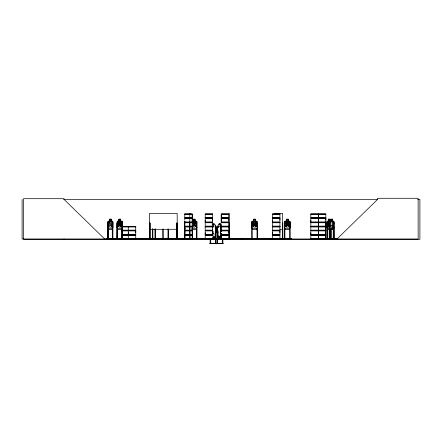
<?xml version="1.0" encoding="UTF-8"?>
<svg xmlns="http://www.w3.org/2000/svg" width="442" height="442" viewBox="0 0 442 442"><rect width="100%" height="100%" fill="white"/><g stroke="black" fill="none" stroke-linecap="round" stroke-linejoin="round"><path stroke-width="0.66" d="M135.749 234.547L128.285 234.547L128.296 232.719M135.738 232.719L135.738 230.884M192.231 230.884L192.231 234.547M192.231 220.177L192.231 218.342M212.668 234.547L205.204 234.547L205.215 232.719M205.204 222.006L205.204 218.342L212.668 218.342L212.657 222.006L205.204 222.006L205.215 220.177M212.657 220.177L212.657 218.342M221.243 222.006L221.243 218.342M228.691 232.719L228.691 230.884L221.238 230.89M228.691 220.177L228.691 218.342L221.238 218.342L221.238 222.006L228.696 222.006L228.696 218.342M272.465 234.547L272.465 230.89L279.93 230.89L279.919 234.547L272.465 234.547L272.476 232.719M272.465 222.006L272.465 218.342L279.93 218.342L279.919 222.006L272.465 222.006L272.476 220.177M279.919 232.719L279.919 230.884M279.919 220.177L279.919 218.342M318.157 234.547L310.825 234.547L310.831 232.719M318.157 222.006L310.825 222.006L310.831 220.177M325.842 234.547L318.384 234.547L318.389 230.884L325.842 230.89M318.389 222.006L318.389 218.342L325.842 218.342L325.837 222.006L318.384 222.006L318.384 218.342M325.837 220.177L325.837 218.342M186.922 238.94L186.922 238.652L192.905 238.94M232.586 238.94L232.58 238.652L228.597 238.68M215.022 235.166L215.127 233.243A1.332 1.332 0 0 0 215.469 231.962M215.149 238.078L215.563 230.392A1.995 1.995 0 0 0 215.149 227.26L215.149 225.105A0.995 0.995 0 0 0 214.149 224.111A0.995 0.995 0 0 0 213.155 225.105L213.155 227.26A1.995 1.995 0 0 0 212.425 227.989M219.939 238.371L220.077 235.807M220.238 238.078L220.646 230.392A1.995 1.995 0 0 0 220.238 227.26L220.238 225.105A0.995 0.995 0 0 0 219.238 224.111A0.995 0.995 0 0 0 218.243 225.105L218.243 227.26A1.995 1.995 0 0 0 217.829 230.392L218.243 238.078L220.271 238.105L220.16 238.967M271.498 238.901L271.493 238.487M271.498 238.68L272.797 238.652M128.224 238.862L135.755 238.829L135.738 235.288M221.243 226.426L228.702 226.287M318.389 226.426L325.848 226.287M155.048 238.901L155.037 229.017M328.03 238.658L328.058 238.94M333.229 238.901L333.257 229.017M329.102 238.94L329.163 238.404L329.831 238.404L329.826 238.984M329.765 221.144L329.207 221.845L329.273 238.901M333.461 238.94L333.439 229.017L334.036 227.182M333.461 229.055L334.025 227.1M112.318 229.055L112.881 227.094M215.403 233.724L215.989 231.829M215.447 233.79L216.055 231.84L216.055 226.58L215.431 225.879M122.428 227.094L121.832 228.989L117.699 228.989M214.331 237.111C214.116 236.967 213.994 237.277 214.282 237.011M219.072 237.111L219.481 237.111L219.066 236.984M330.693 238.94L330.693 229.017M330.909 238.901L330.854 219.182M197.022 227.105L196.347 229.055L191.745 229.055M257.592 227.105L256.918 229.055L252.31 229.055L251.702 227.105M290.179 227.094L289.521 228.989L285.013 228.989M106.097 238.94L106.157 238.652L109.191 238.652L109.191 238.984M109.146 238.929L109.18 238.652M148.02 238.929L148.059 238.652L148.07 238.984M150.993 238.68L151.026 238.984M329.434 222.503L328.992 223.658C328.24 220.552 327.185 221.812 328.738 224.1C326.958 226.658 328.472 227.68 329.014 224.53L329.472 225.757M115.456 238.973L115.24 238.973M115.732 238.68L115.694 238.94M117.892 238.94L117.826 238.669M118.136 238.68L118.174 238.984M216.083 243.387L216.403 243.702L209.967 243.675M216.934 243.387L216.613 243.719L223.05 243.675M284.046 238.68L284.107 238.951M284.388 238.68L284.35 238.94M284.388 238.901L284.366 221.845M114.71 238.973L114.423 238.94M115.522 238.669L115.296 238.879M116.655 238.973L116.716 238.669M116.87 238.973L117.069 223.033M125.633 238.973L125.998 238.962M220.359 227.812C220.867 225.713 222.807 226.453 220.718 228.321M327.041 238.984L326.997 221.845L327.461 221.144L333.483 221.144M327.091 221.867L327.478 221.21M220.923 231.829L221.575 230.785M329.787 221.21L329.307 221.867L329.301 238.984M214.088 236.94L213.978 236.984M212.889 238.509L212.657 237.68L212.851 238.978L205.171 238.956M228.702 238.818L221.243 238.967M108.345 221.144L107.804 221.845L107.848 227.105L107.892 221.867L108.389 221.144L112.334 221.144M184.955 221.144L184.369 221.845L184.402 238.984M184.977 221.21L184.424 221.867L184.458 238.984M117.185 221.867L117.727 221.21M252.36 221.21L251.769 221.867L251.769 227.094M284.361 221.845L284.991 221.144M285.018 221.21L284.427 221.867L284.433 227.094M213.188 238.105L213.022 238.973L213.707 238.973M214.812 238.879L215.226 238.967M215.027 238.956L215.182 238.105L213.155 238.078L212.74 230.392A1.995 1.995 0 0 1 212.425 229.978M217.972 238.509L217.746 237.68L217.746 238.719C217.099 239.061 218.53 239.061 217.74 238.509M218.508 238.956L218.823 238.951L218.276 238.796L218.276 238.105M220.425 238.951L219.917 238.956L220.343 238.978M221.033 238.652L220.895 238.967M205.187 226.431L212.674 226.287M272.449 226.431L279.935 226.287M272.449 238.973L279.935 238.818L279.93 235.288L272.465 235.288L272.465 238.818M310.825 226.431L318.163 226.287M328.34 221.21L327.688 221.862L327.688 225.525L328.34 227.094L329.55 227.094M310.825 238.973L318.163 238.818M318.362 238.973L325.848 238.818M217.757 225.879L217.061 226.569L217.088 243.719M336.992 238.984L377.567 199.447L377.567 198.281L418.138 198.281L418.138 238.984L22.1 238.984L22.1 199.447M330.87 221.21L330.069 221.862L330.069 225.525L330.87 227.094L332.362 227.094L333.157 225.525L333.157 221.862L332.362 221.21M109.594 221.21L108.743 221.862L108.743 225.525L109.594 227.094L111.18 227.094L112.03 225.525L112.03 221.862L111.18 221.21L111.146 219.249M114.384 238.68L114.423 238.884M118.986 221.21L118.086 221.862L118.086 225.525L118.986 227.094L120.66 227.094L121.561 225.525L121.561 221.862L120.66 221.21L120.633 219.249L118.959 219.249M327.251 238.94L327.246 238.404M214.685 238.967L215.199 238.879M218.26 238.879L218.563 238.951M223.066 238.984L223.066 238.652L220.58 238.652L220.514 238.973L220.735 237.68L220.503 238.509M221.702 231.172L221.061 231.155L220.514 230.183M218.657 226.547L218.403 226.79M63.582 199.447L377.777 199.447M417.828 199.447L419.9 199.447L419.9 239.315L23.525 239.315L23.525 198.701L64.101 198.701L64.101 199.447L104.671 238.984M274.316 213.342L282.571 213.342L282.62 238.984M184.773 213.928L192.248 213.928M205.198 213.928L212.674 213.928M221.232 213.928L228.702 213.928M272.46 213.928L279.935 213.928M310.82 213.928L318.29 213.928M318.378 213.928L325.848 213.928M184.773 214.061L192.248 214.066L192.242 217.608L184.778 217.608L184.778 214.077M228.702 214.077L221.232 214.066L221.238 217.608L228.696 217.608L228.696 214.077M318.29 214.077L310.82 214.066L310.831 217.608L318.157 217.608M184.789 214.293L192.231 214.293L192.231 217.608M205.215 214.293L212.657 214.293M228.691 214.293L221.243 214.293L221.243 217.608M272.476 214.293L279.919 214.293M310.831 214.293L318.152 214.293M325.837 214.293L318.389 214.293L318.389 217.608L325.842 217.608L325.842 214.077L318.378 214.077L318.384 217.608M184.728 217.862L192.292 217.862M205.154 217.862L212.718 217.862M221.182 217.862L228.752 217.862M272.416 217.862L279.979 217.862M310.77 217.862L318.207 217.862M318.334 217.862L325.898 217.862M184.728 218.088L192.292 218.088M205.154 218.088L212.718 218.088M221.182 218.088L228.752 218.088M272.416 218.088L279.979 218.088M310.77 218.088L318.207 218.088M318.334 218.088L325.898 218.088M318.157 218.342L310.825 218.342L310.825 222.006M111.235 219.182L109.505 219.182L109.505 221.144M288.283 221.144L288.283 219.182L286.322 219.182L286.322 221.144M328.296 221.144L328.296 219.182L329.644 219.182L329.644 221.144M109.561 219.249L111.18 219.249M253.73 219.249L255.564 219.249L255.564 221.21L256.542 221.862L256.542 225.525L255.564 227.094L253.73 227.094L252.752 225.525L252.752 221.862L253.73 221.21L253.664 219.182L255.631 219.182L255.631 221.144M288.217 219.249L286.388 219.249L286.388 221.21L285.41 221.862L285.41 225.525L286.388 227.094L288.217 227.094L289.195 225.525L289.195 221.862L288.217 221.21L288.278 219.182M328.34 219.249L329.599 219.249M330.87 219.249L332.55 219.249M121.881 221.144L117.671 221.144L117.102 221.845L117.102 227.105L117.655 229.055L121.904 229.055L122.517 227.105L122.489 221.834L121.859 221.144M191.762 221.144L196.331 221.144L197.022 221.834L196.95 238.984M284.985 221.144L289.549 221.144L290.239 221.834L290.239 227.105L289.565 229.055L284.968 229.055L284.361 227.105M332.439 221.221C332.887 220.227 335.008 222.928 333.423 221.21M326.997 221.845L326.997 227.105L327.4 229.055L333.5 229.055M329.55 221.862L328.34 221.862L328.34 225.525L329.55 225.525M330.87 221.862L332.362 221.862M184.778 222.006L192.242 222.006M184.728 222.265L192.292 222.265M205.154 222.265L212.718 222.265M221.182 222.265L228.752 222.265M272.416 222.265L279.979 222.265M310.77 222.265L318.207 222.265M318.334 222.265L325.898 222.265M184.728 222.492L192.292 222.492M205.154 222.492L212.718 222.492M221.182 222.492L228.752 222.492M272.416 222.492L279.979 222.492M310.77 222.492L318.207 222.492M318.334 222.492L325.898 222.492M184.778 222.746L192.242 222.746M212.668 222.746L205.204 222.746L205.204 226.276L212.674 226.276M221.238 222.746L228.696 222.746L228.696 226.276M318.157 222.746L310.825 222.746L310.825 226.276L318.163 226.276M325.848 226.276L318.378 226.276L318.384 222.746L325.842 222.746M112.268 223.033L112.837 223.033M121.854 223.033L122.428 223.033M149.551 223.033L150.12 223.033L150.076 238.984M184.364 223.033L184.938 223.033M189.806 223.033L190.01 238.984M196.95 223.033L196.403 223.033L196.463 238.984L196.475 238.404M229.486 223.033L229.691 238.984M251.669 223.033L252.211 223.033L252.272 238.984M257.526 223.033L256.984 223.033L257.045 238.984M290.173 223.033L289.62 223.033L289.571 238.984L289.56 238.404L290.234 238.404L290.234 238.984L290.179 221.862L289.521 221.21M325.445 223.033L325.798 223.033L325.798 238.984M327.025 223.033L327.539 223.033M329.213 223.033L329.776 223.033M334.124 223.033L333.561 223.033L333.478 238.967M212.132 223.917L214.094 223.917M219.028 223.917L220.989 223.917L220.989 225.879M212.199 223.983L214.027 223.983M219.088 223.983L220.923 223.983L220.923 225.945L221.901 226.597M219.42 224.309L220.597 224.309L220.597 224.961M330.87 225.525L332.362 225.525M212.199 225.945L213.42 225.945M215.077 225.945L215.403 225.945M219.702 225.945L220.923 225.945M184.789 226.182L192.231 226.182M205.215 226.182L212.657 226.182M221.243 226.182L228.691 226.182M272.476 226.182L279.919 226.182M310.831 226.182L318.152 226.182M325.837 226.182L318.389 226.182L318.389 222.746M184.773 226.276L192.248 226.276M221.232 226.276L228.702 226.276M192.248 226.287L184.773 226.431M122.241 226.602L128.119 226.619M128.279 226.602L135.755 226.608L135.738 230.149M184.773 226.608L192.248 226.608L192.242 230.149L184.778 230.149M213.42 226.597L205.198 226.608L205.215 230.149L212.668 230.149L212.668 226.619M219.702 226.597L220.923 226.597L220.923 230.26M221.232 226.619L228.702 226.608M318.163 226.608L310.82 226.602L310.831 230.149L318.157 230.149M325.848 226.619L318.378 226.608L318.384 230.149L325.842 230.149M192.226 226.829L184.795 226.829L192.231 226.834L192.231 230.149M205.221 226.829L212.652 226.829L205.215 226.834M318.4 226.829L325.826 226.829L318.389 226.834L318.389 230.149M107.804 227.105L108.373 229.055L112.362 229.055L112.937 227.105L112.937 221.834L112.301 221.144M117.102 227.105L117.683 229.055M184.369 227.105L184.905 229.055M325.638 227.105L325.688 221.834L325.577 238.984L325.555 238.404M215.447 227.768L215.989 227.768M217.028 227.768L217.569 227.768L217.63 243.719M108.373 228.989L112.312 228.989M191.795 228.989L196.303 228.989M252.36 228.989L256.868 228.989M327.428 228.989L333.461 228.989M149.551 229.293L177.17 229.293M279.819 229.293L282.571 229.293M121.749 230.149L128.119 230.149M135.749 230.149L128.285 230.149L128.285 226.619M221.238 230.149L228.696 230.149L228.696 226.619M121.699 230.404L135.799 230.404M184.728 230.404L192.292 230.404M205.154 230.404L212.718 230.404M221.182 230.404L228.752 230.404M272.416 230.404L279.979 230.404M310.77 230.404L318.207 230.404M318.334 230.404L325.898 230.404M121.699 230.63L135.799 230.63M184.728 230.63L192.292 230.63M205.154 230.63L212.718 230.63M221.182 230.63L228.752 230.63M272.416 230.63L279.979 230.63M310.77 230.63L318.207 230.63M318.334 230.63L325.898 230.63M121.749 230.89L128.119 230.89M184.778 230.89L192.242 230.89L192.242 234.547L184.778 234.547M212.668 230.89L205.204 230.89L205.204 234.547M318.157 230.89L310.825 230.89L310.825 234.547M212.199 231.829L213.42 231.829M212.177 233.724L213.469 233.724M220.359 233.724L221.652 233.724M212.16 233.79L213.475 233.79M220.37 233.79L221.685 233.79M121.749 234.547L128.119 234.547M221.238 234.547L228.696 234.547L228.696 230.89M121.699 234.807L135.799 234.807M184.728 234.807L192.292 234.807M205.154 234.807L212.718 234.807M221.182 234.807L228.752 234.807M272.416 234.807L279.979 234.807M310.77 234.807L318.207 234.807M318.334 234.807L325.898 234.807M121.699 235.033L135.799 235.033M184.728 235.033L192.292 235.033M205.154 235.033L212.718 235.033M221.182 235.033L228.752 235.033M272.416 235.033L279.979 235.033M310.77 235.033L318.207 235.033M318.334 235.033L325.898 235.033M121.749 235.288L128.119 235.288M135.749 235.288L128.285 235.288L128.285 238.818M184.778 235.288L192.242 235.288L192.242 238.818L184.773 238.973L184.778 238.404M212.668 235.288L205.204 235.288L205.204 238.818M318.157 235.288L310.825 235.288L310.825 238.818M318.384 238.818L318.384 235.288L325.842 235.288M218.569 238.343L219.061 238.343M219.409 238.343L219.901 238.343M107.627 238.404L108.307 238.404L108.307 238.984M116.931 238.404L117.622 238.404M121.799 238.404L122.489 238.404L122.489 238.984M152.363 238.404L152.91 238.404M163.297 238.404L162.634 238.404L162.634 238.984M167.949 238.404L168.612 238.404L168.612 238.984M184.994 238.404L184.308 238.404L184.308 238.984M189.745 238.404L190.071 238.398L190.043 238.984M197.016 238.404L196.336 238.404L196.336 238.984M252.272 238.404L251.608 238.404L251.608 238.984M257.587 238.404L256.924 238.404L256.924 238.984M282.388 238.398L282.819 238.398M284.25 238.404L284.93 238.404L284.919 238.984L284.852 223.033L284.317 223.033L284.267 238.984M325.505 238.404L325.853 238.404M326.969 238.404L327.588 238.404M330.483 238.404L331.108 238.404M333.207 238.404L334.18 238.404L334.174 238.984M108.202 238.57L112.318 238.57M117.539 238.57L121.881 238.57M152.711 238.57L155.192 238.57M163.297 238.57L167.949 238.57M192.358 238.57L196.353 238.57M252.272 238.57L256.924 238.57M284.919 238.57L289.571 238.57M327.423 238.57L333.633 238.57M123.677 238.658L111.329 238.652L111.329 238.984M148.031 238.68L158.048 238.68L158.026 238.984M184.358 238.652L182.982 238.652L182.994 238.984M196.834 238.652L197.265 238.94M205.32 238.68L202.663 238.658L202.663 238.984L202.613 238.487M257.587 238.652L257.669 238.94M290.057 238.652L290.4 238.984L290.388 238.487M325.428 238.68L336.279 238.94L336.257 238.658M121.754 238.724L128.114 238.724M128.296 238.724L135.738 238.724M184.789 238.724L192.231 238.724L192.231 235.288M205.215 238.724L215.646 238.719C216.403 239.017 214.917 239.05 215.641 238.719L215.646 237.68L215.414 238.509M217.74 238.719L220.967 238.951M228.691 238.724L221.243 238.724L221.243 235.288M272.476 238.724L279.919 238.724M310.831 238.724L318.152 238.724M325.837 238.724L318.389 238.724L318.389 235.288M114.401 238.884L128.119 238.829M210.735 243.133L210.072 243.133L210.088 243.719M217.63 243.133L216.967 243.133L216.983 243.719M222.282 243.133L222.945 243.133L222.967 243.719M210.735 243.299L215.387 243.299M217.63 243.299L222.282 243.299M197.22 238.68L197.165 238.967M121.257 238.652L121.318 238.94M335.848 238.652L335.903 238.94M332.406 238.652L332.395 238.984M327.566 238.94L327.539 228.348M196.298 221.21L196.955 221.862M121.832 221.21L122.456 221.862L122.346 238.984M112.279 221.21L112.881 221.862L112.837 238.984M220.729 229.37L221.669 230.973M117.688 238.962L117.478 227.685M109.285 221.144L112.506 228.569M290.096 238.901L290.112 238.404M196.878 238.901L196.889 238.404M217.784 233.724L217.127 231.829L217.127 226.597M217.061 231.84L217.735 233.79M184.458 227.094L184.977 228.989M329.273 227.094L329.787 228.989M329.207 227.105L329.749 229.055M331.08 238.901L331.052 229.017M152.849 238.901L152.86 229.017M327.041 227.094L327.445 229.055M327.445 238.901L327.423 238.404M285.593 238.901L279.797 238.652L279.797 238.984M218.47 235.807L218.608 238.371M334.124 238.984L334.047 221.834L334.003 238.984M333.914 238.404L333.937 238.984M333.682 227.685L333.738 238.984M333.633 238.404L333.633 238.984M332.583 221.144L332.583 219.182L330.815 219.182L330.815 221.144M332.522 219.182L332.55 221.21M332.412 219.182L332.395 221.21M332.362 219.249L332.378 229.05M330.936 238.404L330.942 238.984M330.782 229.017L330.76 238.984M330.599 229.017L330.555 238.984M330.539 229.017L330.5 238.984M329.776 228.348L329.76 238.984M329.655 223.033L329.71 238.984M329.594 219.182L329.55 221.21M329.588 238.404L329.572 238.984M329.423 238.404L329.406 238.984M328.345 219.182L328.389 221.21M328.008 238.652L328.008 238.984M327.378 223.033L327.378 238.984M327.179 223.033L327.179 238.984L327.141 238.404M325.682 238.404L325.682 238.984M318.384 230.89L318.384 234.547M291.427 238.984L291.427 238.487L131.81 238.487L131.81 238.984M291.206 238.487L291.206 238.984M289.681 238.404L289.681 238.984M282.792 238.984L282.775 223.033L282.438 223.033L282.421 238.984M282.714 238.398L282.681 238.984M282.526 238.398L282.499 238.984M270.67 238.487L270.67 238.984M257.587 238.984L257.592 221.834L256.896 221.144L252.327 221.144L251.702 221.845L251.669 238.984M257.465 238.404L257.465 238.984M252.144 238.404L252.144 238.984M251.73 238.404L251.73 238.984M243.299 238.487L243.299 238.984M242.719 238.487L242.719 238.984M242.481 238.487L242.481 238.984M241.896 238.487L241.896 238.984M229.757 238.984L229.763 238.398L229.426 238.404L229.426 238.984M229.486 213.342L229.486 238.984M228.696 238.818L228.696 235.288L221.238 235.288L221.238 238.818M226.945 238.984L226.945 238.652L224.459 238.652L224.459 238.984M226.464 238.652L226.486 238.984M225.956 238.652L225.956 238.984M225.696 238.652L225.724 238.984M225.464 238.652L225.464 238.984M224.486 238.652L224.486 238.984M222.884 239.067L222.884 243.719M222.608 238.652L222.586 238.984M222.409 243.133L222.403 243.719M222.343 239.067L222.282 243.719M222.077 238.652L222.077 238.984M221.84 238.652L221.812 238.984M221.58 238.652L221.58 238.984M221.088 238.652L221.088 238.984M220.58 238.652L220.58 238.984M220.116 238.105L220.116 238.658M219.696 238.509L219.696 236.768L218.784 236.768L218.784 238.509M218.431 238.105L218.431 238.658M218.11 226.597L218.11 227.818M217.508 243.133L217.503 243.719M216.072 243.719L216.05 243.133L215.387 243.133L215.387 243.719M215.989 226.602L215.928 243.719M215.447 232.42L215.447 237.735M215.447 239.067L215.508 243.719M215.027 238.105L215.027 238.658L213.342 238.658L213.342 238.105M214.608 238.509L214.608 236.768L213.696 236.768L213.696 238.509M213.701 224.961L213.701 224.309L212.525 224.309L212.525 224.961M210.674 239.067L210.735 243.719M210.613 243.133L210.613 243.719M210.193 243.133L210.193 243.719M210.132 239.067L210.132 243.719M202.027 238.487L202.027 238.984M201.447 238.487L201.447 238.984M195.06 221.144L195.06 219.182L193.099 219.182L193.104 221.144M192.242 220.177L192.242 218.342L184.778 218.342L184.789 220.177M189.811 213.342L189.806 238.984M189.751 238.398L189.745 238.984M184.938 227.685L184.9 238.984L184.844 223.033M184.529 238.404L184.529 238.984M178.756 238.984L178.756 238.652L175.8 238.652L175.8 238.984M177.33 238.984L177.33 238.404L176.651 238.404L176.651 238.984M177.087 238.404L177.104 238.984M176.877 238.404L176.888 238.984M176.806 223.033L176.806 238.984M176.75 238.984L176.701 223.033L177.275 223.033L177.236 238.984L177.17 213.342L149.551 213.342L149.551 238.984L149.495 238.398L150.175 238.398L150.175 238.984M168.551 229.017L168.49 238.984M168.076 238.404L168.076 238.984M168.01 229.017L167.949 238.984M163.236 229.017L163.297 238.984M163.175 238.404L163.175 238.984M162.695 229.017L162.755 238.984M155.512 238.984L155.518 238.404L154.987 238.404L155.009 238.984M155.485 229.017L155.485 238.984M155.335 238.404L155.335 238.984M155.219 229.017L155.28 238.984M155.192 238.404L155.192 238.984M152.678 229.017L152.711 238.984M152.589 229.017L152.623 238.984M152.413 229.017L152.413 238.984M150.02 223.033L150.02 238.984M149.948 238.398L149.937 238.984M149.656 223.033L149.656 238.398M135.738 234.547L135.749 230.89L128.285 230.89L128.285 234.547M133.556 238.487L133.556 238.984M132.976 238.487L132.976 238.984M132.396 238.487L132.396 238.984M123.65 238.652L123.65 238.984M122.279 238.404L122.263 238.984M122.009 238.404L122.02 238.984M121.937 223.033L121.887 238.984M121.854 227.685L121.799 238.984M120.694 221.144L120.721 219.182L118.898 219.182L118.898 221.144M118.986 219.249L118.959 221.21M117.622 238.984L117.561 223.033L116.986 223.033L116.931 238.984M117.412 238.404L117.395 238.984M117.141 238.404L117.152 238.984M112.892 238.984L112.892 238.404L112.213 238.404L112.213 238.984M112.732 227.022L112.732 238.984M112.66 238.404L112.649 238.984M112.456 238.404L112.439 238.984M112.373 223.033L112.318 238.984L112.268 228.348M111.202 219.182L111.235 221.144M109.594 219.249L109.561 221.21M108.202 238.984L108.251 223.033L107.682 223.033L107.704 238.984M108.146 227.685L108.075 238.984M107.87 238.404L107.854 238.984M107.787 223.033L107.715 238.984M106.168 238.652L106.168 238.984M64.101 238.984L64.101 239.315M220.425 231.641A1.332 1.332 0 0 1 220.425 232.967M218.121 232.967A1.332 1.332 0 0 1 218.121 231.641M213.248 233.243A1.332 1.332 0 0 1 212.9 231.962M121.357 226.365L120.782 226.426L119.793 224.53C118.997 227.558 116.97 226.829 119.412 224.1C117.053 221.508 119.047 220.785 119.765 223.658C120.456 220.796 122.578 221.481 120.152 224.111L121.357 226.365M195.789 226.365L195.16 226.426L194.082 224.53C193.347 227.497 190.927 226.906 193.668 224.1C191.088 221.459 193.292 220.823 194.055 223.658C194.795 220.834 197.132 221.431 194.474 224.111L195.789 226.365M256.366 226.365L255.736 226.426L254.653 224.53C253.912 227.497 251.492 226.906 254.238 224.1C251.653 221.453 253.857 220.823 254.625 223.658C255.365 220.834 257.708 221.431 255.045 224.111L256.366 226.365M289.013 226.365L288.383 226.426L287.306 224.53C286.565 227.497 284.151 226.906 286.891 224.1C284.305 221.459 286.51 220.823 287.272 223.658C288.013 220.834 290.355 221.431 287.698 224.111L289.013 226.365M195.977 225.525L194.994 227.094L193.171 227.094L192.187 225.525L192.187 221.862L193.171 221.21L193.165 219.249L194.994 219.249L194.994 221.21L195.977 221.862L195.977 225.525M212.674 214.066L205.198 214.077L205.215 217.608L212.668 217.608L212.668 214.077M279.935 214.066L272.46 214.066L272.476 217.608L279.93 217.608L279.93 214.077M110.898 219.575L109.876 219.575L109.876 220.227L110.898 220.227L110.898 219.575M120.362 219.575L119.285 219.575L119.285 220.227L120.362 220.227L120.362 219.575M194.668 219.575L193.497 219.575L193.497 220.227L194.668 220.227L194.668 219.575M255.233 219.575L254.056 219.575L254.056 220.227L255.233 220.227L255.233 219.575M287.891 219.575L286.714 219.575L286.714 220.227L287.891 220.227L287.891 219.575M329.334 219.575L328.555 219.575L328.555 220.227L329.334 220.227L329.334 219.575M332.091 219.575L331.135 219.575L331.135 220.227L332.091 220.227L332.091 219.575M111.18 221.862L109.594 221.862L109.594 225.525L111.18 225.525L111.18 221.862M120.66 221.862L118.986 221.862L118.986 225.525L120.66 225.525L120.66 221.862M194.994 221.862L193.171 221.862L193.171 225.525L194.994 225.525L194.994 221.862M255.564 221.862L253.73 221.862L253.73 225.525L255.564 225.525L255.564 221.862M288.217 221.862L286.388 221.862L286.388 225.525L288.217 225.525L288.217 221.862M279.93 222.746L272.465 222.746L272.465 226.276L279.935 226.276L279.919 222.746M135.749 226.453L122.246 226.453L135.755 226.47M279.935 226.619L272.46 226.602L272.476 230.149L279.93 230.149L279.93 226.619M128.103 226.829L122.263 226.829L128.114 226.834M135.733 226.829L128.302 226.829L135.738 226.834M228.68 226.829L221.254 226.829L228.691 226.834M279.913 226.829L272.482 226.829L279.919 226.834M318.141 226.829L310.842 226.829L318.152 226.834M328.793 238.658L328.771 238.984L328.798 238.68M224.967 238.984L224.967 238.652L224.912 238.984"/></g></svg>
